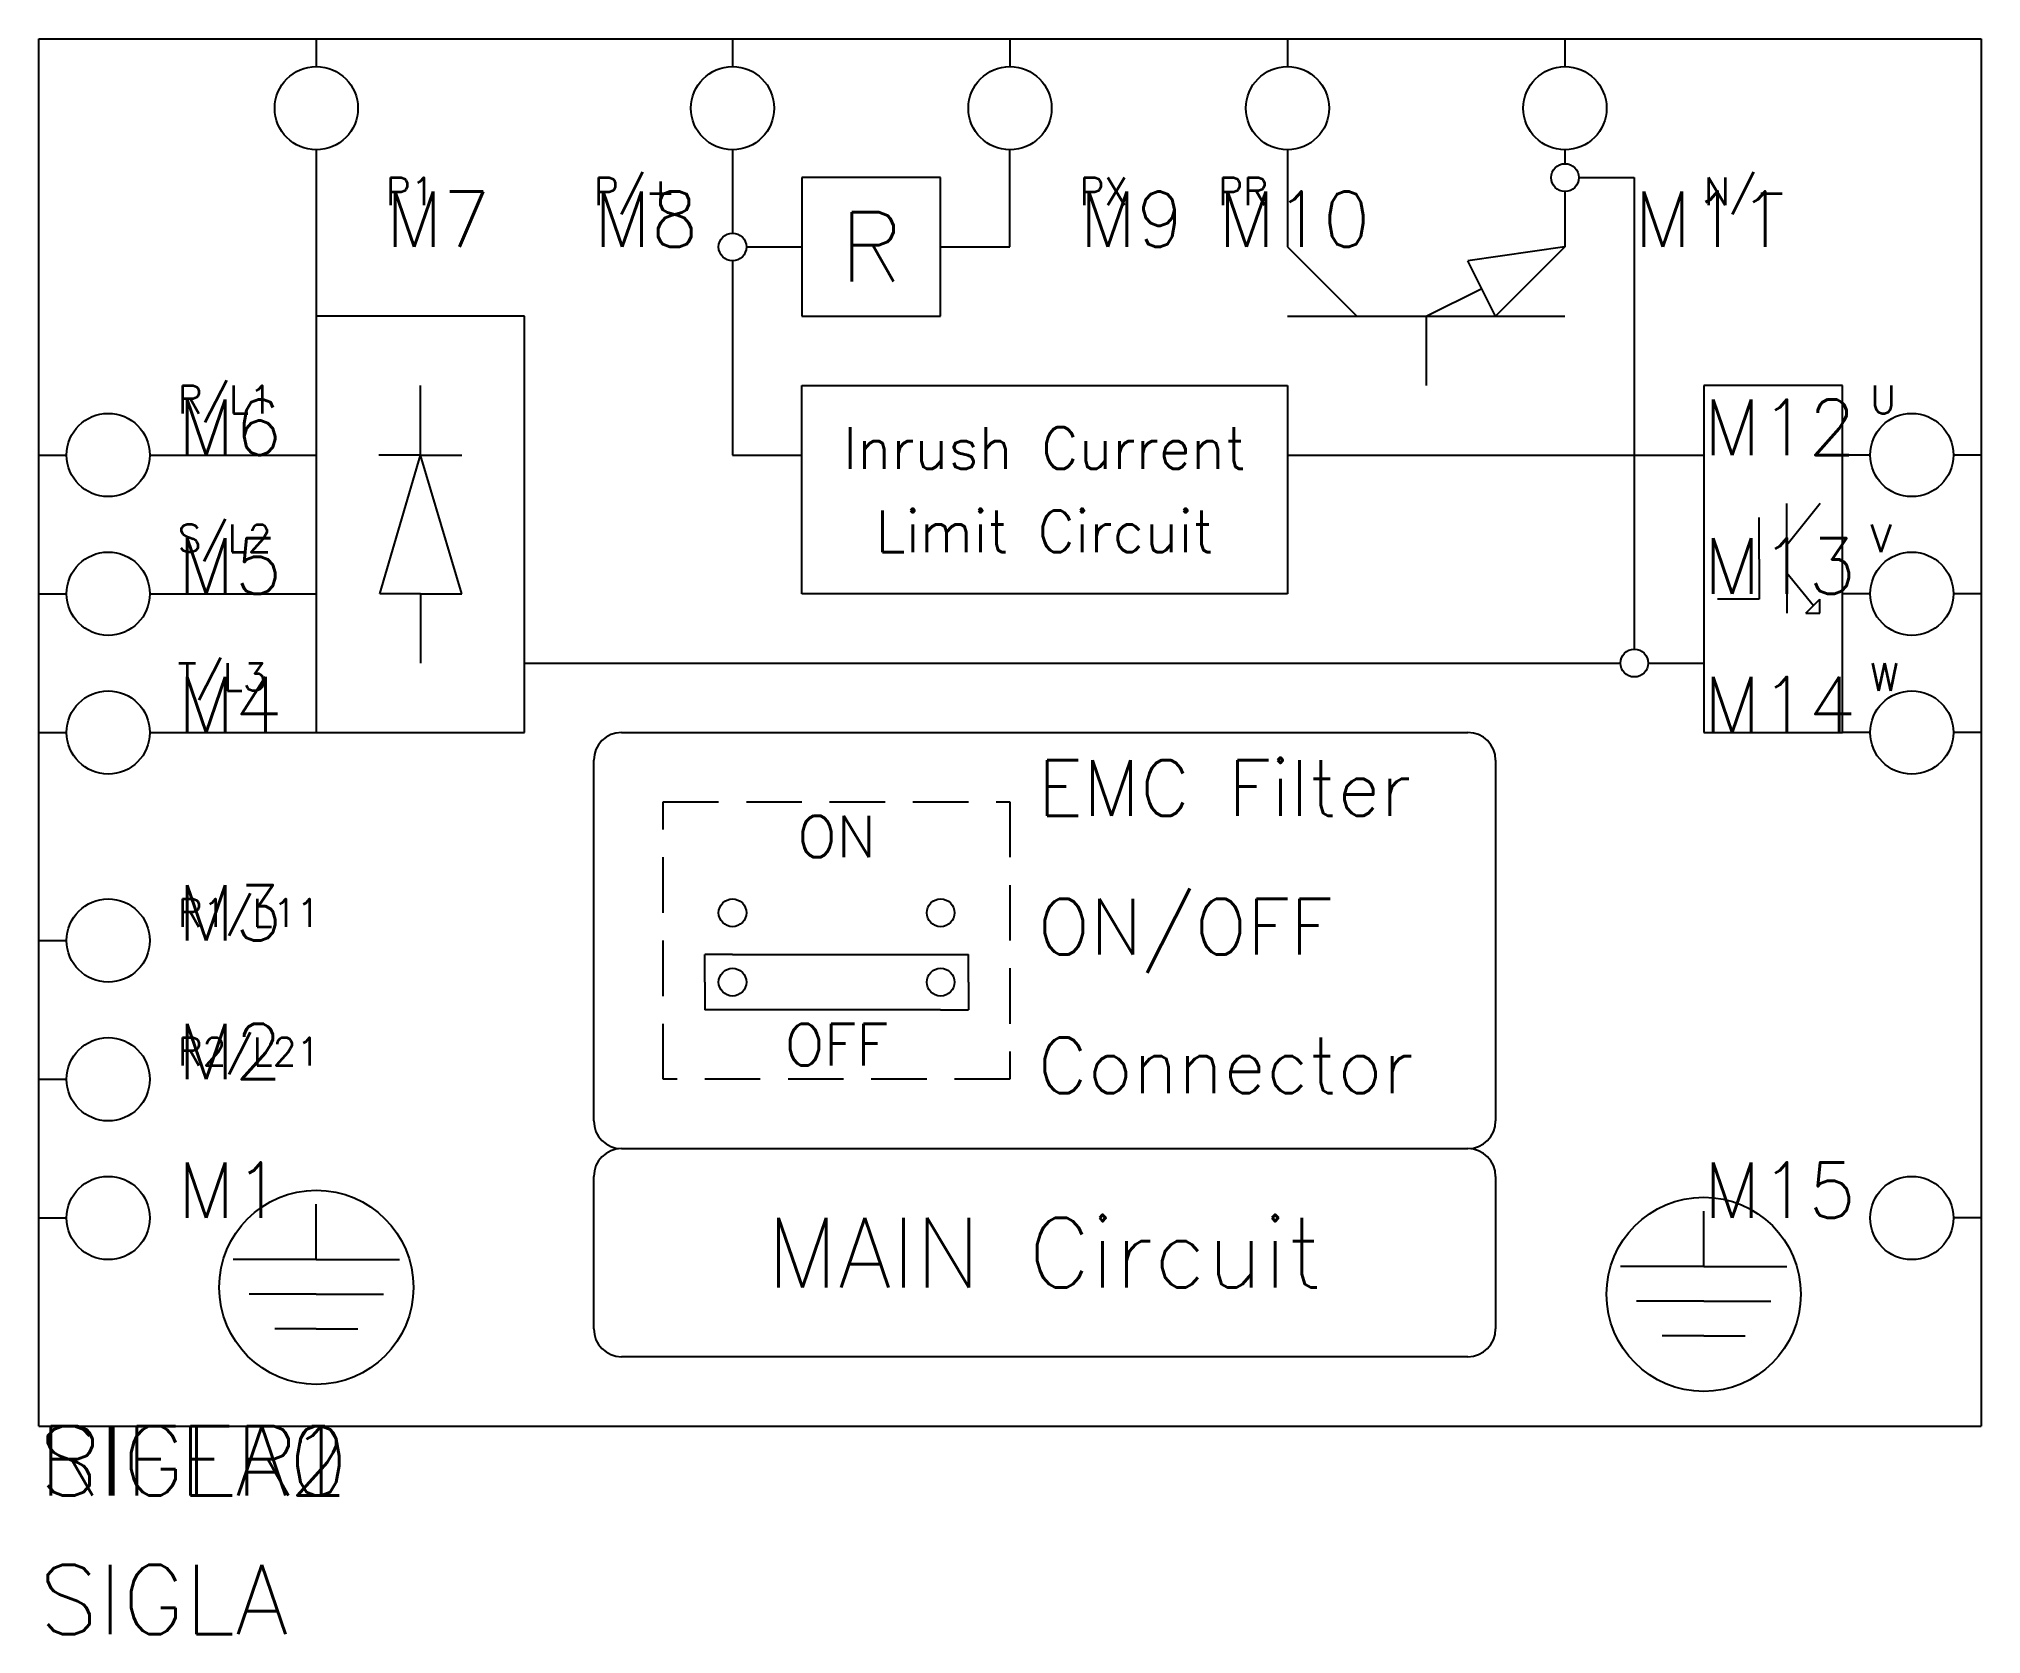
# Model space of a CAD drawing. Extents: x 0 to 70, y -7.5 to 50.
import ezdxf

# ---------------------------------------------------------------- set-up
doc = ezdxf.new("R2010")
doc.units = 0
doc.header["$LTSCALE"] = 4
doc.linetypes.add('CONTINUA', pattern=[0])
doc.linetypes.add('DASHED', pattern=[0.75, 0.5, -0.25])
doc.layers.get('0').update_dxf_attribs({"linetype": 'CONTINUOUS'})
doc.styles.get("Standard").update_dxf_attribs({"font": 'romans.shx'})

msp = doc.modelspace()

# ---------------------------------------------------------------- linework, layer by layer
at = {"linetype": 'CONTINUA'}
for p, q in [((0, 0), (0, 50)), ((0, 50), (70, 50)), ((10, 50), (10, 49)), ((25, 50), (25, 49)), ((35, 50), (35, 49)), ((45, 50), (45, 49)), ((55, 50), (55, 49)), ((70, 50), (70, 0)), ((10, 46), (10, 37.5)), ((25, 46), (25, 43)), ((35, 42.5), (35, 46)), ((45, 46), (45, 42.5)), ((55, 46), (55, 45.5)), ((27.5, 45), (27.5, 40)), ((32.5, 45), (27.5, 45)), ((32.5, 40), (32.5, 45)), ((55.5, 45), (57.5, 45)), ((57.5, 45), (57.5, 28)), ((55, 44.5), (55, 42.5)), ((25.5, 42.5), (27.5, 42.5)), ((32.5, 42.5), (35, 42.5)), ((45, 42.5), (47.5, 40)), ((55, 42.5), (51.5, 42)), ((55, 42.5), (52.5, 40)), ((25, 42), (25, 35)), ((52.5, 40), (51.5, 42)), ((50, 40), (52, 41)), ((17.5, 40), (10, 40)), ((17.5, 25), (17.5, 40)), ((27.5, 40), (32.5, 40)), ((45, 40), (55, 40)), ((50, 40), (50, 37.5)), ((10, 37.5), (10, 25)), ((13.75, 35), (13.75, 37.5)), ((27.5, 37.5), (45, 37.5)), ((27.5, 30), (27.5, 37.5)), ((45, 37.5), (45, 30)), ((65, 37.5), (60, 37.5)), ((60, 37.5), (60, 25)), ((65, 25), (65, 37.5)), ((0, 35), (1, 35)), ((4, 35), (10, 35)), ((13.75, 35), (12.25, 35)), ((12.284, 30), (13.75, 35)), ((15.25, 30), (13.75, 35)), ((13.75, 35), (15.25, 35)), ((25, 35), (27.5, 35)), ((45, 35), (60, 35)), ((66, 35), (65, 35)), ((70, 35), (69, 35)), ((63, 31.25), (63, 33.25)), ((64.2, 33.25), (63, 31.75)), ((62, 31.25), (62, 32.75)), ((62, 31.25), (62, 29.801)), ((63, 31.25), (63, 29.301)), ((63, 30.75), (63.959, 29.576)), ((0, 30), (1, 30)), ((4, 30), (10, 30)), ((13.75, 30), (12.284, 30)), ((13.75, 30), (13.75, 27.5)), ((13.75, 30), (15.25, 30)), ((45, 30), (27.5, 30)), ((62, 29.801), (60.5, 29.801)), ((63.684, 29.301), (64.184, 29.801)), ((64.184, 29.301), (64.184, 29.801)), ((66, 30), (65, 30)), ((70, 30), (69, 30)), ((63.684, 29.301), (64.184, 29.301)), ((17.5, 27.5), (57, 27.5)), ((58, 27.5), (60, 27.5)), ((0, 25), (1, 25)), ((4, 25), (10, 25)), ((10, 25), (17.5, 25)), ((21, 25), (51.5, 25)), ((60, 25), (65, 25)), ((66, 25), (65, 25)), ((70, 25), (69, 25)), ((20, 11), (20, 24)), ((52.5, 24), (52.5, 11)), ((0, 17.5), (1, 17.5)), ((25, 17), (24, 17)), ((24, 16), (24, 17)), ((25, 17), (33.5, 17)), ((33.5, 16), (33.5, 17)), ((24, 16), (24, 15)), ((33.5, 16), (33.5, 15)), ((32.5, 15), (24, 15)), ((32.5, 15), (33.5, 15)), ((0, 12.5), (1, 12.5)), ((21, 10), (51.5, 10)), ((21, 10), (51.5, 10)), ((20, 3.5), (20, 9)), ((52.5, 9), (52.5, 3.5)), ((10, 6), (10, 8)), ((60, 5.75), (60, 7.75)), ((0, 7.5), (1, 7.5)), ((70, 7.5), (69, 7.5)), ((10, 6), (7, 6)), ((10, 6), (13, 6)), ((60, 5.75), (57, 5.75)), ((60, 5.75), (63, 5.75)), ((10, 4.75), (7.578, 4.75)), ((10, 4.75), (12.422, 4.75)), ((60, 4.5), (57.578, 4.5)), ((60, 4.5), (62.422, 4.5)), ((10, 3.5), (8.509, 3.5)), ((10, 3.5), (11.491, 3.5)), ((60, 3.25), (58.509, 3.25)), ((60, 3.25), (61.491, 3.25)), ((51.5, 2.5), (21, 2.5)), ((0, 0), (70, 0))]:
    msp.add_line(p, q, dxfattribs=at)
at = {"linetype": 'DASHED'}
for p, q in [((22.5, 12.5), (22.5, 22.5)), ((22.5, 22.5), (35, 22.5)), ((35, 22.5), (35, 12.5)), ((35, 12.5), (22.5, 12.5))]:
    msp.add_line(p, q, dxfattribs=at)
at = {"linetype": 'CONTINUA'}
for centre, radius in [((10, 47.5), 1.5), ((25, 47.5), 1.5), ((35, 47.5), 1.5), ((45, 47.5), 1.5), ((55, 47.5), 1.5), ((55, 45), 0.5), ((25, 42.5), 0.5), ((2.5, 35), 1.5), ((67.5, 35), 1.5), ((2.5, 30), 1.5), ((67.5, 30), 1.5), ((57.5, 27.5), 0.5), ((2.5, 25), 1.5), ((67.5, 25), 1.5), ((2.5, 17.5), 1.5), ((25, 18.5), 0.5), ((32.5, 18.5), 0.5), ((25, 16), 0.5), ((32.5, 16), 0.5), ((2.5, 12.5), 1.5), ((2.5, 7.5), 1.5), ((10, 5), 3.5), ((67.5, 7.5), 1.5), ((60, 4.75), 3.5)]:
    msp.add_circle(centre, radius, dxfattribs=at)
for centre, start, end in [((21, 24), 90, 180), ((51.5, 24), 0, 90), ((21, 11), 180, 270), ((51.5, 11), 270, 0), ((21, 9), 90, 180), ((51.5, 9), 0, 90), ((21, 3.5), 180, 270), ((51.5, 3.5), 270, 0)]:
    msp.add_arc(centre, 1, start, end, dxfattribs=at)

# ---------------------------------------------------------------- texts
for s, width, heights, insert, char_height, attachment_point in [('P1', 5, [0], (12.5, 45), 1, 1), ('P/+', 5, [0], (20, 45), 1, 1), ('PX', 5, [0], (37.5, 45), 1, 1), ('PR', 5, [0], (42.5, 45), 1, 1), ('N/-', 5, [0], (60, 45), 1, 1), ('R', 5, [5], (30, 42.5), 2.5, 5), ('R/L1', 5, [0], (5, 37.5), 1, 1), ('U', 5, [0], (66, 37.5), 1, 1), ('Inrush Current', 17.5, [2.5], (36.25, 35.25), 1.5, 5), ('Limit Circuit', 17.5, [2.5], (36.25, 32.25), 1.5, 5), ('S/L2', 5, [0], (5, 32.5), 1, 1), ('V', 5, [0], (66, 32.5), 1, 1), ('T/L3', 5, [0], (5, 27.5), 1, 1), ('W', 5, [0], (66, 27.5), 1, 1), ('EMC Filter', 17.5, [0], (36, 24), 2, 1), ('ON', 12.5, [0], (28.75, 21.25), 1.5, 5), ('R1/L11', 5, [0], (5, 19), 1, 1), ('ON/OFF', 17.5, [0], (36, 19), 2, 1), ('R2/L21', 5, [0], (5, 14), 1, 1), ('OFF', 12.5, [0], (28.75, 13.75), 1.5, 5), ('Connector', 17.5, [0], (36, 14), 2, 1), ('MAIN Circuit', 32.5, [10], (36.25, 6.25), 2.5, 5)]:
    msp.add_mtext_dynamic_manual_height_columns(s, width=width, gutter_width=1, heights=heights, dxfattribs=dict(at, insert=insert, char_height=char_height, attachment_point=attachment_point))
at = {"linetype": 'CONTINUA', "flags": 9}
for tag, p, s, height in [('F7', (10, 50), '', 0.00001), ('F8', (25, 50), '', 0.00001), ('F9', (35, 50), '', 0.00001), ('F10', (45, 50), '', 0.00001), ('F11', (55, 50), '', 0.00001), ('F6', (0, 35), '', 0.00001), ('F12', (70, 35), '', 0.00001), ('F5', (0, 30), '', 0.00001), ('F13', (70, 30), '', 0.00001), ('F4', (0, 25), '', 0.00001), ('F14', (70, 25), '', 0.00001), ('F3', (0, 17.5), '', 0.00001), ('F2', (0, 12.5), '', 0.00001), ('F1', (0, 7.5), '', 0.00001), ('F15', (70, 7.5), '', 0.00001), ('TIPOSIG', (0, 0), '3', 0.00000001), ('POSIZIONE', (0, 0), '', 0.00000001), ('P-TABELLA', (0, 0), '', 0.00000001), ('T-TABELLA', (0, 0), '', 0.00000001), ('H-TABELLA', (0, 0), '', 0.00000001), ('CODICE', (0, 0), '1xNNN', 0.00000001), ('NOTE1', (0, 0), '', 0.00000001), ('NOTE2', (0, 0), '', 0.00000001)]:
    msp.add_attdef(tag, p, s, height=height, dxfattribs=at)
at = {"color": 4, "linetype": 'CONTINUA', "flags": 8}
for tag, p in [('M7', (12.5, 42.5)), ('M8', (20, 42.5)), ('M9', (37.5, 42.5)), ('M10', (42.5, 42.5)), ('M11', (57.5, 42.5)), ('M6', (5, 35)), ('M12', (60, 35)), ('M5', (5, 30)), ('M13', (60, 30)), ('M4', (5, 25)), ('M14', (60, 25)), ('M3', (5, 17.5)), ('M2', (5, 12.5)), ('M1', (5, 7.5)), ('M15', (60, 7.5))]:
    msp.add_attdef(tag, p, '', height=2, dxfattribs=at)
at = {"color": 3, "linetype": 'CONTINUA'}
for tag, p, s, flags in [('SIGLA0', (0, -2.5), '', 9), ('SIGLA1', (0, -2.5), '', 9), ('SIGLA2', (0, -2.5), '', 9), ('RIFER', (0, -2.5), 'RIFER ?', 8), ('SIGLA', (0, -7.5), 'SIGLA ?', 8)]:
    msp.add_attdef(tag, p, s, height=2.5, dxfattribs=dict(at, flags=flags))

doc.saveas('drawing.dxf')
